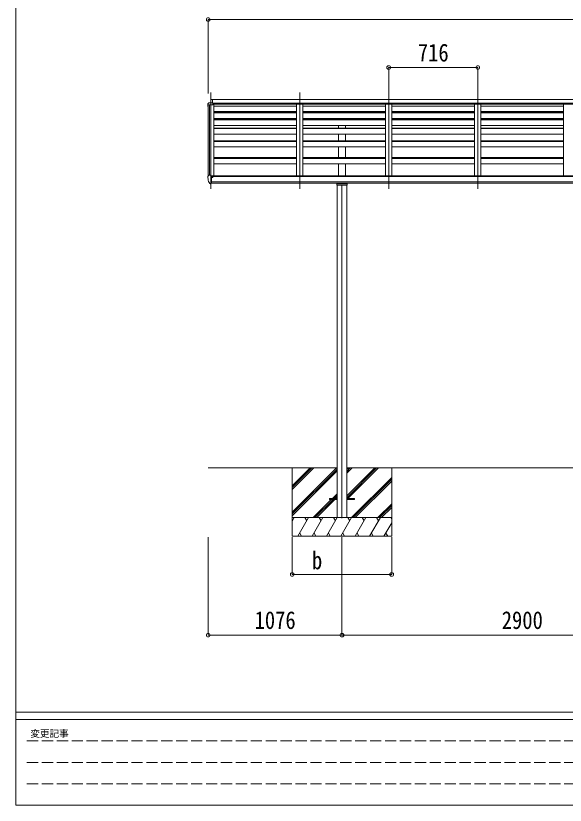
# Model space of a CAD drawing. Units: millimetres at full size. Extents: x -8385 to 8479, y -5853 to 5787.
# Drawn here: x -8385 to -3966, y -5853 to 503 of the extents above; entities that cross this region are included whole.
import ezdxf
from ezdxf.enums import TextEntityAlignment as Align

# ---------------------------------------------------------------- set-up
doc = ezdxf.new("R2010")
doc.units = ezdxf.units.MM
doc.header["$LTSCALE"] = 30
doc.header["$PDMODE"] = 32
doc.header["$PDSIZE"] = 30
doc.linetypes.add('DASHED3', pattern=[4, 3, -1])
for name, color, linetype, lineweight in [('0-0_0', 7, 'Continuous', 9), ('0-1_本体', 4, 'Continuous', 9), ('0-2_部品', 7, 'Continuous', 9), ('0-8_PARTS2', 2, 'Continuous', 9), ('0-A_寸法', 6, 'Continuous', 9), ('F-0_240', 7, 'Continuous', 9)]:
    doc.layers.add(name, color=color, linetype=linetype, lineweight=lineweight)
doc.styles.add('ＭＳ ゴシック', font='')
doc.styles.get('ＭＳ ゴシック').set_extended_font_data('MS Gothic')

msp = doc.modelspace()

# ---------------------------------------------------------------- linework, layer by layer
at = {"layer": '0-0_0'}
for p, q in [((-5801.42, -3137.74), (-6837.92, -3137.74)), ((-6161.92, -3137.74), (-6161.92, -3687.74)), ((-6161.92, -3494.05), (-5805.61, -3137.74)), ((-6161.92, -3281.91), (-6017.74, -3137.74)), ((-6161.92, -3296.06), (-6003.6, -3137.74)), ((-6161.92, -3310.2), (-5989.45, -3137.74)), ((-6161.92, -3508.19), (-5801.42, -3147.69)), ((-6161.92, -3522.33), (-5801.42, -3161.83)), ((-2901.42, -3137.74), (-5722.42, -3137.74)), ((-5722.42, -3362.91), (-5497.24, -3137.74)), ((-5722.42, -3377.06), (-5483.1, -3137.74)), ((-5722.42, -3179.07), (-5681.09, -3137.74)), ((-5722.42, -3164.93), (-5695.23, -3137.74)), ((-5722.42, -3150.78), (-5709.37, -3137.74)), ((-5714.46, -3383.24), (-5468.95, -3137.74)), ((-5361.92, -3137.74), (-5361.92, -3687.74)), ((-5685.11, -3537.74), (-5361.92, -3214.55)), ((-5670.97, -3537.74), (-5361.92, -3228.69)), ((-5656.82, -3537.74), (-5361.92, -3242.83)), ((-5838.97, -3383.24), (-5801.42, -3345.68)), ((-5824.83, -3383.24), (-5801.42, -3359.82)), ((-5993.47, -3537.74), (-5847.97, -3392.24)), ((-5979.33, -3537.74), (-5833.83, -3392.24)), ((-5965.19, -3537.74), (-5819.69, -3392.24)), ((-5810.69, -3383.24), (-5801.42, -3373.96)), ((-5472.97, -3537.74), (-5361.92, -3426.68)), ((-5458.83, -3537.74), (-5361.92, -3440.82)), ((-5444.69, -3537.74), (-5361.92, -3454.96)), ((-5361.92, -3537.74), (-6161.92, -3537.74)), ((-6161.92, -3565.24), (-6146.04, -3537.74)), ((-6117.17, -3687.74), (-6030.57, -3537.74)), ((-6045.57, -3563.72), (-6060.57, -3537.74)), ((-6001.7, -3687.74), (-5915.1, -3537.74)), ((-5930.1, -3563.72), (-5945.1, -3537.74)), ((-5886.23, -3687.74), (-5799.63, -3537.74)), ((-5814.63, -3563.72), (-5829.63, -3537.74)), ((-5770.76, -3687.74), (-5684.16, -3537.74)), ((-5699.16, -3563.72), (-5714.16, -3537.74)), ((-5655.29, -3687.74), (-5568.69, -3537.74)), ((-5583.69, -3563.72), (-5598.69, -3537.74)), ((-5539.82, -3687.74), (-5453.22, -3537.74)), ((-5483.22, -3537.74), (-5468.22, -3563.72)), ((-5367.75, -3537.74), (-5361.92, -3547.84)), ((-5424.35, -3687.74), (-5361.92, -3579.6)), ((-6102.17, -3661.76), (-6087.17, -3687.74)), ((-5986.7, -3661.76), (-5971.7, -3687.74)), ((-5871.23, -3661.76), (-5856.23, -3687.74)), ((-5755.76, -3661.76), (-5740.76, -3687.74)), ((-5640.29, -3661.76), (-5625.29, -3687.74)), ((-5524.82, -3661.76), (-5509.82, -3687.74)), ((-5409.35, -3661.76), (-5394.35, -3687.74)), ((-6161.92, -3687.74), (-5361.92, -3687.74))]:
    msp.add_line(p, q, dxfattribs=at)
at = {"layer": '0-1_本体'}
for p, q in [((-6804.42, -172.38), (-1819.42, -172.38)), ((-6837.92, -788.26), (-6837.92, -215.9)), ((-6828.22, -781.72), (-6828.22, -215.27)), ((-6804.42, -199.5), (-1819.42, -199.5)), ((-6801.42, -201.76), (-1822.42, -201.76)), ((-6801.42, -207.4), (-1822.42, -207.4)), ((-6801.42, -208.3), (-1822.42, -208.3)), ((-6792.92, -208.3), (-6792.92, -786.86)), ((-6126.91, -223.76), (-6792.92, -223.76)), ((-6126.92, -208.3), (-6126.92, -785.2)), ((-6076.92, -208.3), (-6076.92, -785.2)), ((-5410.91, -223.76), (-6076.92, -223.76)), ((-5410.92, -208.3), (-5410.92, -785.2)), ((-5360.92, -208.3), (-5360.92, -785.2)), ((-4694.91, -223.76), (-5360.92, -223.76)), ((-4694.92, -208.3), (-4694.92, -785.2)), ((-4644.92, -208.3), (-4644.92, -785.2)), ((-3978.91, -223.76), (-4644.92, -223.76)), ((-3978.92, -208.3), (-3978.92, -785.2)), ((-6126.91, -268.28), (-6792.92, -268.28)), ((-6126.91, -270.28), (-6792.92, -270.28)), ((-6792.92, -276.99), (-6126.92, -276.99)), ((-6792.92, -279.51), (-6126.92, -279.51)), ((-5410.91, -268.28), (-6076.92, -268.28)), ((-5410.91, -270.28), (-6076.92, -270.28)), ((-6076.92, -276.99), (-5410.92, -276.99)), ((-6076.92, -279.51), (-5410.92, -279.51)), ((-5789.42, -276.99), (-5789.42, -270.28)), ((-5734.42, -276.99), (-5734.42, -270.28)), ((-4694.91, -268.28), (-5360.92, -268.28)), ((-4694.91, -270.28), (-5360.92, -270.28)), ((-5360.92, -276.99), (-4694.92, -276.99)), ((-5360.92, -279.51), (-4694.92, -279.51)), ((-3978.91, -268.28), (-4644.92, -268.28)), ((-3978.91, -270.28), (-4644.92, -270.28)), ((-4644.92, -276.99), (-3978.92, -276.99)), ((-4644.92, -279.51), (-3978.92, -279.51)), ((-6792.92, -324.26), (-6126.92, -324.26)), ((-6792.92, -332.82), (-6126.92, -332.82)), ((-6126.92, -335.35), (-6792.92, -335.35)), ((-6126.92, -380.1), (-6792.92, -380.1)), ((-6076.92, -324.26), (-5410.92, -324.26)), ((-6076.92, -332.82), (-5410.92, -332.82)), ((-5410.92, -335.35), (-6076.92, -335.35)), ((-5410.92, -380.1), (-6076.92, -380.1)), ((-5789.42, -332.82), (-5789.42, -324.28)), ((-5789.42, -401.48), (-5789.42, -380.1)), ((-5734.42, -332.82), (-5734.42, -324.28)), ((-5734.42, -401.48), (-5734.42, -380.1)), ((-5360.92, -324.26), (-4694.92, -324.26)), ((-5360.92, -332.82), (-4694.92, -332.82)), ((-4694.92, -335.35), (-5360.92, -335.35)), ((-4694.92, -380.1), (-5360.92, -380.1)), ((-4644.92, -324.26), (-3978.92, -324.26)), ((-4644.92, -332.82), (-3978.92, -332.82)), ((-3978.92, -335.35), (-4644.92, -335.35)), ((-3978.92, -380.1), (-4644.92, -380.1)), ((-6792.92, -401.48), (-6126.92, -401.48)), ((-6792.92, -405.31), (-6126.92, -405.31)), ((-6076.92, -401.48), (-5410.92, -401.48)), ((-6076.92, -405.31), (-5410.92, -405.31)), ((-5360.92, -401.48), (-4694.92, -401.48)), ((-5360.92, -405.31), (-4694.92, -405.31)), ((-4644.92, -401.48), (-3978.92, -401.48)), ((-4644.92, -405.31), (-3978.92, -405.31)), ((-6792.92, -449.8), (-6126.92, -449.8)), ((-6792.92, -503.31), (-6126.92, -503.31)), ((-6076.92, -449.8), (-5410.92, -449.8)), ((-6076.92, -503.31), (-5410.92, -503.31)), ((-5789.42, -503.31), (-5789.42, -449.8)), ((-5734.42, -503.31), (-5734.42, -449.8)), ((-5360.92, -449.8), (-4694.92, -449.8)), ((-5360.92, -503.31), (-4694.92, -503.31)), ((-4644.92, -449.8), (-3978.92, -449.8)), ((-4644.92, -503.31), (-3978.92, -503.31)), ((-6126.92, -508.67), (-6792.92, -508.67)), ((-6792.92, -552.73), (-6126.92, -552.73)), ((-5410.92, -508.67), (-6076.92, -508.67)), ((-6076.92, -552.73), (-5410.92, -552.73)), ((-5789.42, -638.25), (-5789.42, -552.73)), ((-5734.42, -638.25), (-5734.42, -552.73)), ((-4694.92, -508.67), (-5360.92, -508.67)), ((-5360.92, -552.73), (-4694.92, -552.73)), ((-3978.92, -508.67), (-4644.92, -508.67)), ((-4644.92, -552.73), (-3978.92, -552.73)), ((-6792.92, -638.25), (-6126.92, -638.25)), ((-6126.92, -645.07), (-6792.92, -645.07)), ((-6792.92, -688.61), (-6126.92, -688.61)), ((-6076.92, -638.25), (-5410.92, -638.25)), ((-5410.92, -645.07), (-6076.92, -645.07)), ((-6076.92, -688.61), (-5410.92, -688.61)), ((-5789.42, -781.49), (-5789.42, -688.61)), ((-5734.42, -781.49), (-5734.42, -688.61)), ((-5360.92, -638.25), (-4694.92, -638.25)), ((-4694.92, -645.07), (-5360.92, -645.07)), ((-5360.92, -688.61), (-4694.92, -688.61)), ((-4644.92, -638.25), (-3978.92, -638.25)), ((-3978.92, -645.07), (-4644.92, -645.07)), ((-4644.92, -688.61), (-3978.92, -688.61)), ((-6816.42, -786.86), (-6792.91, -786.86)), ((-1812.42, -791.82), (-6811.42, -791.82)), ((-6787.92, -791.82), (-6787.92, -785.12)), ((-1835.92, -785.12), (-6787.92, -785.12)), ((-6811.42, -833.05), (-1812.42, -833.05)), ((-1812.42, -844.9), (-6811.42, -844.82)), ((-5801.42, -860.65), (-5801.42, -3537.74)), ((-5722.42, -860.65), (-5722.42, -3537.74))]:
    msp.add_line(p, q, dxfattribs=at)
msp.add_circle((-6803.94, -796.56), 3, dxfattribs=at)
at = {"layer": '0-2_部品'}
for p, q in [((-6816.42, -170.37), (-6817.92, -170.37)), ((-6817.92, -170.37), (-6817.92, -172.77)), ((-6817.92, -198.86), (-6817.92, -172.77)), ((-6816.42, -170.37), (-6816.42, -172.09)), ((-6804.42, -171.12), (-6816.42, -170.38)), ((-6816.42, -172.09), (-6816.42, -172.1)), ((-6804.42, -171.12), (-6804.42, -199.61)), ((-6839.92, -217.65), (-6839.92, -206.58)), ((-6838.42, -217.65), (-6838.42, -217.02)), ((-6833.01, -197.78), (-6837.07, -203.58)), ((-6837.07, -214.02), (-6832.5, -213.77)), ((-6836.99, -215.52), (-6832.42, -215.27)), ((-6832.5, -213.77), (-6801.42, -213.77)), ((-6832.5, -215.27), (-6801.42, -215.27)), ((-6829.92, -197.21), (-6832.25, -197.35)), ((-6829.92, -197.21), (-6817.92, -197.21)), ((-6804.42, -198.14), (-6817.92, -197.31)), ((-6804.42, -198.34), (-6817.92, -197.59)), ((-6804.42, -199.61), (-6817.92, -198.86)), ((-6817.92, -198.86), (-6801.42, -201.35)), ((-6801.42, -215.27), (-6801.42, -201.35)), ((-6839.92, -790.04), (-6839.92, -790.67)), ((-6833.01, -781.23), (-6837.07, -787.04)), ((-6817.92, -849.17), (-6817.92, -780.67)), ((-6816.42, -781.58), (-6817.92, -781.58)), ((-6811.42, -790.4), (-6817.92, -790)), ((-6816.42, -781.58), (-6816.42, -787.75)), ((-6806.94, -795.58), (-6806.42, -795.58)), ((-6806.42, -795.58), (-6806.12, -795.58)), ((-6825.54, -847.35), (-6835.28, -831.97)), ((-6819.42, -849.07), (-6823.12, -848.85)), ((-6819.42, -849.07), (-6817.92, -849.17)), ((-6817.92, -846.97), (-6817.42, -846.97)), ((-6817.42, -846.97), (-6816.92, -845.97)), ((-6811.42, -845.97), (-6816.92, -845.97)), ((-5723.42, -851.39), (-5800.42, -851.39))]:
    msp.add_line(p, q, dxfattribs=at)
at = {"layer": '0-2_部品', "color": 4}
for p, q in [((-5861.92, -3383.24), (-5801.42, -3383.24)), ((-5861.92, -3383.24), (-5861.92, -3392.24)), ((-5801.42, -3392.24), (-5861.92, -3392.24)), ((-5722.42, -3383.24), (-5661.92, -3383.24)), ((-5661.92, -3392.24), (-5722.42, -3392.24)), ((-5661.92, -3383.24), (-5661.92, -3392.24))]:
    msp.add_line(p, q, dxfattribs=at)
at = {"layer": '0-2_部品'}
for points in [[(-6804.42, -172.27), (-6808.02, -172.22), (-6816.42, -172.1)], [(-6817.92, -780.67), (-6829.92, -780.67), (-6832.25, -780.81)], [(-6811.42, -845.97), (-6811.42, -787.75), (-6816.42, -787.75)], [(-6806.12, -794.39), (-6806.12, -795.58), (-6801.42, -795.58)], [(-6801.42, -793.97), (-6801.42, -795.58), (-6800.94, -795.58)], [(-6817.92, -835.28), (-6814.75, -834.87), (-6811.42, -834.44)], [(-5803.42, -844.06), (-5803.42, -860.65), (-5720.42, -860.65), (-5720.42, -844.06)]]:
    msp.add_lwpolyline(points, dxfattribs=at)
for centre, radius, start, end in [((-6836.92, -206.58), 3, 93, 180), ((-6836.92, -217.02), 3, 93, 180), ((-6637.92, -217.65), 202, 180, 188.0693), ((-6836.92, -217.02), 1.5, 93, 180), ((-6637.92, -217.65), 200.5, 180, 184.04721), ((-6832.19, -198.35), 1, 93.5, 145), ((-6836.92, -790.04), 3, 93, 180), ((-6647.42, -790.66), 192.49, 180.0008, 192.1233), ((-6832.19, -781.81), 1, 93.5, 145), ((-6803.92, -795.58), 2.5, 151.64236, 180), ((-6803.92, -795.58), 2.5, 0, 151.64236), ((-6832.69, -830.47), 3, 191.83348, 210), ((-6822.94, -845.85), 3, 210, 266.5)]:
    msp.add_arc(centre, radius, start, end, dxfattribs=at)
msp.add_ellipse((-6774.58, -173.02), major_axis=(-43.33, 0.25), ratio=0.060879, start_param=6.0196548, end_param=6.2835435, dxfattribs=at)
at = {"layer": '0-8_PARTS2', "color": 6}
for p, q in [((-6837.92, 471.83), (-1785.92, 471.83)), ((-5385.92, 85.93), (-4669.92, 85.93))]:
    msp.add_line(p, q, dxfattribs=at)
at = {"layer": '0-8_PARTS2'}
for p, q in [((-6817.92, -891.22), (-6817.92, -115.35)), ((-6101.92, -891.22), (-6101.92, -115.35)), ((-5385.92, -891.22), (-5385.92, -115.35)), ((-4669.92, -891.22), (-4669.92, -115.35)), ((-5761.92, -857.86), (-5761.92, -3540.53))]:
    msp.add_line(p, q, dxfattribs=at)
at = {"layer": '0-A_寸法'}
for p, q in [((-6837.92, 471.83), (-6837.92, -124.26)), ((-5385.92, 85.93), (-5385.92, -124.26)), ((-4669.92, 85.93), (-4669.92, -124.26)), ((-6837.92, -4482.92), (-6837.92, -3695.74)), ((-6161.92, -3994.39), (-6161.92, -3695.74)), ((-5761.92, -4482.92), (-5761.92, -3695.74)), ((-5361.92, -3994.39), (-5361.92, -3695.74)), ((-6161.92, -3994.39), (-5361.92, -3994.39)), ((-6837.92, -4482.92), (-5761.92, -4482.92)), ((-5761.92, -4482.92), (-2861.92, -4482.92))]:
    msp.add_line(p, q, dxfattribs=at)
for p in [(-6837.92, 471.83), (-5385.92, 85.93), (-4669.92, 85.93), (-6161.92, -3994.39), (-5361.92, -3994.39), (-6837.92, -4482.92), (-5761.92, -4482.92)]:
    msp.add_point(p, dxfattribs=at)
at = {"layer": 'F-0_240', "color": 5}
for p, q in [((-8385.45, 5787.34), (-8385.45, -5852.66)), ((-8385.45, -5102.66), (8054.55, -5102.66)), ((-8385.45, -5162.66), (5387.79, -5162.66)), ((-8385.45, -5852.66), (8054.55, -5852.66))]:
    msp.add_line(p, q, dxfattribs=at)
at = {"layer": 'F-0_240', "color": 4, "linetype": 'DASHED3'}
for p, q in [((-8295.46, -5335.16), (-3492.21, -5335.16)), ((-8295.46, -5507.66), (-3492.21, -5507.66)), ((-8295.46, -5680.16), (-3492.21, -5680.16))]:
    msp.add_line(p, q, dxfattribs=at)

# ---------------------------------------------------------------- texts
at = {"layer": '0-A_寸法', "color": 7, "style": 'ＭＳ ゴシック', "width": 0.85}
for s, p in [('716', (-5151.67, 91.93)), ('b', (-6003.17, -3995.89)), ('1076', (-6464.92, -4476.92)), ('2900', (-4476.92, -4476.92))]:
    msp.add_text(s, height=143, dxfattribs=at).set_placement(p, align=Align.BOTTOM_LEFT)
at = {"layer": 'F-0_240', "style": 'ＭＳ ゴシック'}
msp.add_text('変更記事', height=54.99, dxfattribs=at).set_placement((-8268.23, -5320.16), align=Align.BOTTOM_LEFT)

doc.saveas('drawing.dxf')
